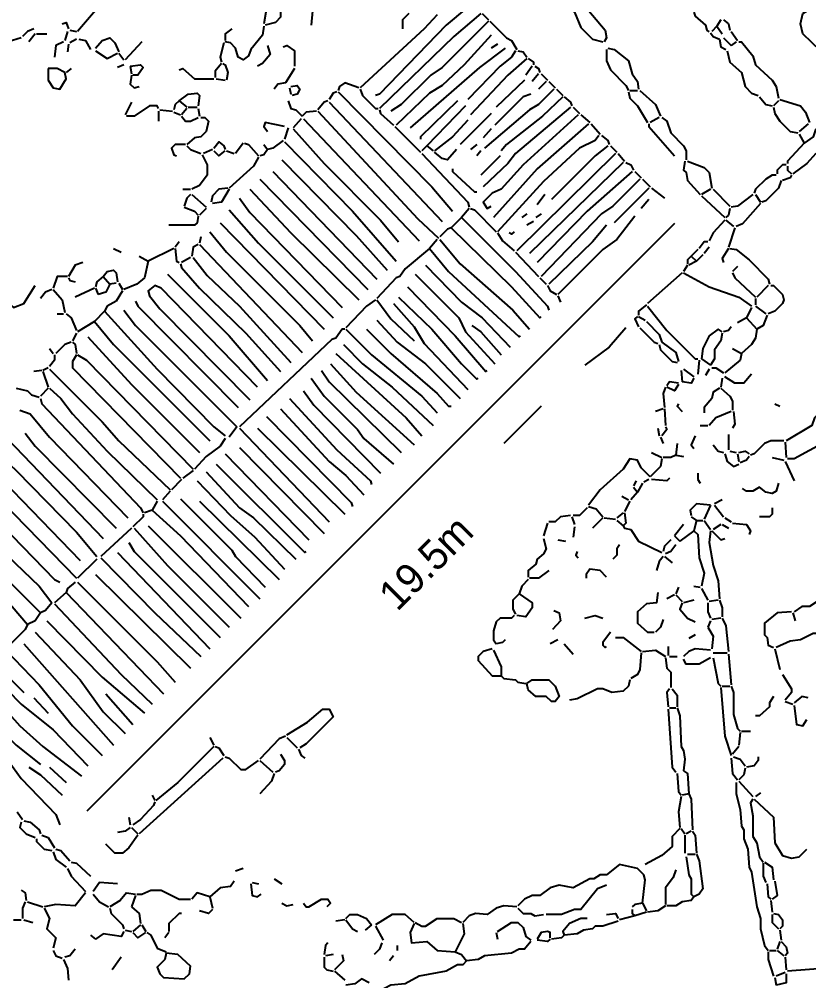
# Model space of a CAD drawing. Header units: millimetres. Extents: x 0 to 150953, y 0 to 85148.
# Drawn here: x 58317 to 76847, y 28669 to 51237 of the extents above; entities that cross this region are included whole.
import ezdxf
from ezdxf.enums import TextEntityAlignment as Align

# ---------------------------------------------------------------- set-up
doc = ezdxf.new("R2010")
doc.units = ezdxf.units.MM
for name, color, linetype in [('ANNOTATION', 3, 'Continuous'), ('LINEWORK', 7, 'Continuous'), ('RED_LINE', 1, 'Continuous')]:
    doc.layers.add(name, color=color, linetype=linetype)

msp = doc.modelspace()

# ---------------------------------------------------------------- linework, layer by layer
at = {"layer": 'LINEWORK'}
for points in [[(70866.401, 52366.417), (70896.529, 52095.245), (71348.483, 51402.241), (71499.137, 51040.678), (71770.309, 50769.505), (72011.353, 50709.249)], [(71077.311, 52456.808), (71258.093, 52185.636), (71469.008, 52004.854), (71559.399, 51583.023), (72071.61, 50980.421), (72101.744, 50799.639), (72041.481, 50709.249)], [(60200.284, 51552.9), (59688.068, 50950.287)], [(64207.609, 51583.023), (64117.218, 51492.632), (64056.961, 51131.069)], [(64207.609, 51583.023), (64448.653, 51432.375), (64448.653, 51281.727), (64328.134, 51161.203), (64087.09, 51100.946)], [(65322.433, 51522.766), (65201.908, 51432.375), (65171.779, 51100.946)], [(68817.54, 51492.632), (68335.458, 51100.946), (66768.686, 49473.911), (66678.295, 49443.777)], [(68124.548, 51341.984), (67823.241, 51010.555), (66316.732, 49624.559)], [(69148.975, 51372.118), (68516.24, 50829.773), (66768.686, 49142.471)], [(67461.678, 51372.118), (67311.031, 51221.46), (67311.031, 51010.555)], [(69179.104, 51372.118), (69329.757, 51221.46)], [(74150.599, 51402.241), (74180.733, 51311.85), (74421.771, 51100.946), (74451.905, 50980.421), (74512.162, 50950.287)], [(58663.64, 51010.555), (58512.987, 50950.287), (58392.468, 50829.773)], [(59326.505, 51131.069), (59416.895, 51161.203), (59477.158, 51010.555)], [(64056.961, 51070.812), (64026.827, 50859.896), (63755.655, 50528.467), (63695.398, 50377.819), (63574.873, 50287.428), (63454.354, 50347.685), (63394.091, 50558.601), (63273.572, 50679.115), (63153.053, 50709.249)], [(63303.701, 51010.555), (63153.053, 50890.03), (63153.053, 50739.383)], [(69329.757, 51191.337), (68245.067, 50106.647), (67973.895, 49925.865), (67280.897, 49232.862), (67039.858, 49082.214)], [(69359.885, 51191.337), (69751.583, 50799.639), (69872.102, 50739.383), (69992.621, 50528.467)], [(74692.944, 51070.812), (74572.424, 50950.287)], [(74783.334, 51221.46), (74692.944, 51070.812)], [(74692.944, 51070.812), (74813.468, 50890.03)], [(74843.597, 51221.46), (74964.116, 51131.069), (74994.25, 50980.421)], [(58362.34, 50799.639), (58061.033, 50709.249)], [(58693.769, 50890.03), (58543.121, 50709.249)], [(58723.903, 50890.03), (58964.941, 50890.03)], [(59447.029, 50950.287), (59386.767, 50739.383)], [(59507.286, 50980.421), (59657.939, 50950.287)], [(60109.894, 50558.601), (60260.547, 50739.383), (60441.328, 50799.639), (60561.848, 50679.115), (60652.238, 50468.21)], [(69390.019, 50859.896), (68757.284, 50166.904), (68245.067, 49684.816), (67943.766, 49504.034), (67160.377, 48750.785)], [(74542.296, 50920.164), (74602.553, 50829.773), (74753.206, 50769.505)], [(74843.597, 50799.639), (75024.378, 50618.858)], [(75024.378, 50950.287), (75175.032, 50739.383)], [(59356.639, 50709.249), (59175.857, 50618.858), (59145.723, 50347.685)], [(59477.158, 50648.992), (59447.029, 50468.21)], [(59657.939, 50769.505), (59507.286, 50679.115)], [(59718.202, 50769.505), (59868.85, 50739.383), (59989.374, 50528.467)], [(61194.583, 50709.249), (60802.892, 50287.428)], [(63122.919, 50679.115), (63032.528, 50347.685), (63062.662, 50227.161)], [(64147.352, 50618.858), (64207.609, 50407.942), (64026.827, 50197.038), (63906.308, 50136.77)], [(64508.915, 50588.724), (64599.306, 50618.858), (64780.088, 50498.333), (64780.088, 50136.77)], [(69721.449, 50558.601), (69118.847, 50106.647), (67491.812, 48690.517)], [(69540.667, 50648.992), (69390.019, 50558.601)], [(72131.872, 50558.601), (72282.525, 50528.467), (72613.955, 50257.294), (72704.346, 49955.988), (72824.87, 49775.206), (72854.999, 49594.425)], [(74753.206, 50769.505), (74783.334, 50588.724), (74903.859, 50528.467)], [(75144.898, 50709.249), (75024.378, 50618.858)], [(75205.16, 50709.249), (75265.422, 50709.249), (75536.595, 50377.819), (75596.852, 50166.904), (75988.549, 49805.34), (76078.94, 49654.693), (76139.197, 49383.52)], [(60109.894, 50498.333), (60381.066, 50317.551), (60622.11, 50438.076)], [(60652.238, 50438.076), (60772.758, 50287.428)], [(69962.493, 50498.333), (69872.102, 50347.685), (69600.929, 50136.77), (68847.674, 49353.386)], [(70022.755, 50498.333), (70143.274, 50468.21), (70233.665, 50347.685)], [(72101.744, 50528.467), (72101.744, 50257.294), (72192.135, 50046.379), (72553.698, 49684.816), (72613.955, 49564.302)], [(74933.988, 50498.333), (74994.25, 50227.161), (75265.422, 49986.122), (75355.813, 49654.693), (75506.461, 49504.034), (75657.114, 49443.777)], [(60772.758, 50166.904), (60622.11, 50106.647)], [(60923.411, 50136.77), (61164.455, 50166.904), (61224.712, 50106.647), (61104.193, 49925.865), (60983.673, 49925.865)], [(60923.411, 50136.77), (60953.539, 49955.988)], [(63062.662, 50197.038), (62912.009, 50016.256), (62912.009, 49865.597)], [(63092.791, 50197.038), (63153.053, 50166.904), (63213.31, 49986.122), (63183.181, 49805.34)], [(70233.665, 50317.551), (69781.711, 49925.865), (68907.931, 48991.823)], [(70354.184, 50136.77), (70203.537, 49925.865)], [(70263.794, 50317.551), (70384.318, 50227.161), (70384.318, 50166.904)], [(70414.447, 50136.77), (70504.838, 50076.513), (70534.966, 49986.122)], [(59537.42, 50076.513), (59416.895, 49986.122)], [(60953.539, 49925.865), (60923.411, 49714.95), (61013.802, 49624.559), (61134.321, 49654.693)], [(62068.363, 50046.379), (62158.754, 50076.513), (62429.926, 49835.474), (62881.88, 49835.474)], [(64780.088, 50076.513), (64569.172, 49745.084)], [(70504.838, 49955.988), (70354.184, 49775.206)], [(70565.1, 49955.988), (70715.748, 49805.34)], [(62942.137, 49835.474), (63153.053, 49805.34)], [(64569.172, 49745.084), (64388.39, 49714.95), (64298, 49594.425)], [(64689.697, 49654.693), (64840.345, 49684.816), (64900.607, 49594.425), (64840.345, 49473.911), (64719.825, 49443.777)], [(66286.598, 49624.559), (65955.168, 49745.084), (65834.643, 49654.693), (65804.515, 49564.302)], [(70173.403, 49805.34), (69510.539, 49172.605)], [(70685.619, 49775.206), (70504.838, 49594.425)], [(70745.882, 49775.206), (70896.529, 49624.559)], [(62068.363, 49323.252), (62279.273, 49473.911), (62490.183, 49504.034), (62550.446, 49443.777), (62520.317, 49202.739)], [(64659.563, 49624.559), (64689.697, 49473.911)], [(65774.387, 49534.168), (65683.996, 49504.034), (65593.605, 49353.386)], [(65804.515, 49534.168), (68004.023, 47304.531), (68486.111, 46732.053)], [(66316.732, 49594.425), (66376.988, 49443.777), (66678.295, 49142.471), (66738.552, 49142.471)], [(70866.401, 49594.425), (70504.838, 49232.862), (70293.927, 49112.348), (69239.366, 48208.44)], [(70324.056, 49473.911), (70143.274, 49413.643), (69480.41, 48750.785)], [(70926.663, 49594.425), (71077.311, 49443.777)], [(72613.955, 49534.168), (72644.089, 49383.52), (72824.87, 49202.739), (73065.909, 48811.041)], [(72644.089, 49564.302), (72824.87, 49564.302)], [(72885.127, 49564.302), (73246.691, 49232.862), (73367.215, 48961.689)], [(60953.539, 49293.129), (60802.892, 48991.823)], [(61586.275, 49142.471), (61556.147, 49202.739), (61375.365, 49202.739), (61013.802, 48961.689), (60833.02, 48961.689)], [(62068.363, 49323.252), (61977.972, 49232.862), (61947.838, 49112.348)], [(62068.363, 49323.252), (62249.145, 49172.605)], [(64629.434, 49323.252), (64689.697, 49142.471), (64810.216, 49112.348), (64960.869, 48961.689)], [(65563.471, 49323.252), (65473.08, 49293.129), (65322.433, 49112.348)], [(65593.605, 49293.129), (68245.067, 46491.014)], [(68606.63, 49323.252), (67732.851, 48479.612), (67732.851, 48419.344)], [(68787.412, 49202.739), (67883.504, 48268.696)], [(71077.311, 49413.643), (70595.228, 48961.689), (69751.583, 48298.83), (69631.058, 48148.172)], [(71107.445, 49413.643), (71258.093, 49293.129), (71288.226, 49202.739)], [(75687.243, 49413.643), (75837.896, 49232.862), (75988.549, 49202.739)], [(76139.197, 49323.252), (76018.677, 49202.739)], [(76169.331, 49353.386), (76651.413, 49202.739), (76771.932, 49052.08), (76862.323, 48811.041)], [(61586.275, 49082.214), (61586.275, 48841.175)], [(61616.409, 49112.348), (61917.71, 49082.214)], [(61947.838, 49052.08), (62098.492, 48991.823)], [(62249.145, 49142.471), (62128.62, 48991.823)], [(62279.273, 49172.605), (62490.183, 49172.605)], [(62520.317, 49142.471), (62550.446, 48961.689)], [(65292.299, 49082.214), (65051.26, 49052.08), (64960.869, 48961.689)], [(65322.433, 49082.214), (67672.594, 46551.271), (68154.676, 46099.317)], [(66768.686, 49112.348), (66798.814, 49021.957), (67100.115, 48750.785)], [(69390.019, 49021.957), (68666.893, 48298.83)], [(71258.093, 49172.605), (69962.493, 48087.915), (69781.711, 47846.876), (69209.238, 47304.531)], [(71438.874, 48991.823), (70143.274, 47816.742), (69631.058, 47244.264), (69420.148, 47153.873), (69209.238, 46942.968), (69299.629, 46792.309), (69390.019, 46852.577)], [(71318.355, 49172.605), (71469.008, 49021.957)], [(71499.137, 48991.823), (71710.047, 48811.041)], [(76018.677, 49172.605), (76048.806, 49021.957), (76169.331, 48841.175), (76410.369, 48600.126), (76591.151, 48570.003)], [(62128.62, 48961.689), (62219.011, 48841.175), (62339.536, 48841.175), (62520.317, 48931.566)], [(62580.574, 48931.566), (62670.965, 48931.566), (62761.356, 48841.175), (62701.099, 48600.126), (62580.574, 48479.612), (62429.926, 48449.478), (62249.145, 48298.83)], [(64539.044, 48720.651), (64087.09, 48811.041), (64056.961, 48720.651), (64147.352, 48600.126)], [(64930.735, 48901.432), (64749.954, 48690.517)], [(64990.998, 48901.432), (67702.722, 46039.057)], [(68847.674, 48871.298), (68486.111, 48479.612), (68064.285, 48148.172)], [(71679.918, 48780.907), (70474.709, 47726.352), (69450.276, 46581.405)], [(71740.181, 48780.907), (71951.091, 48539.869)], [(73096.043, 48780.907), (73096.043, 48720.651), (73698.645, 48027.658)], [(73337.081, 48931.566), (73126.171, 48811.041)], [(73397.344, 48931.566), (73517.863, 48841.175), (73608.254, 48570.003), (73909.56, 48268.696), (73969.817, 48148.172), (73969.817, 47937.267)], [(76832.195, 48780.907), (76621.285, 48600.126)], [(64629.434, 48690.517), (64539.044, 48419.344)], [(64749.954, 48660.394), (65473.08, 47846.876), (66798.814, 46521.137), (67220.64, 46008.926)], [(67130.249, 48720.651), (67732.851, 48118.049)], [(69390.019, 48660.394), (69209.238, 48449.478)], [(76621.285, 48539.869), (76741.804, 48328.953)], [(77012.976, 48660.394), (76952.714, 48479.612), (76741.804, 48328.953)], [(62219.011, 48298.83), (61977.972, 48298.83), (61887.581, 48208.44), (61947.838, 48057.781), (62008.101, 48027.658)], [(62881.88, 48208.44), (63002.4, 48359.087), (63122.919, 48268.696), (63153.053, 48178.306)], [(63574.873, 48328.953), (63394.091, 48087.915)], [(63605.007, 48328.953), (63695.398, 48298.83), (63936.436, 48027.658)], [(64056.961, 48298.83), (64147.352, 48178.306)], [(64508.915, 48389.221), (64267.871, 48208.44), (64147.352, 48178.306)], [(64539.044, 48359.087), (66135.95, 46732.053), (67160.377, 45556.972)], [(69058.584, 48298.83), (68907.931, 48178.306)], [(71920.962, 48509.735), (71830.571, 48389.221), (71469.008, 48208.44), (70625.357, 47425.045), (69540.667, 46249.967)], [(71981.219, 48509.735), (72131.872, 48389.221), (72162.001, 48298.83)], [(76741.804, 48328.953), (76350.112, 47907.133), (76350.112, 47846.876)], [(62249.145, 48268.696), (62339.536, 48178.306), (62580.574, 48087.915)], [(62851.747, 48178.306), (62640.836, 48087.915)], [(62881.88, 48148.172), (63002.4, 48027.658), (63153.053, 48148.172)], [(63183.181, 48148.172), (63363.963, 48087.915)], [(64147.352, 48178.306), (64056.961, 48057.781), (63966.57, 48027.658)], [(67883.504, 48268.696), (67762.985, 48148.172)], [(67762.985, 48087.915), (68847.674, 46942.968), (68877.803, 46822.443)], [(67883.504, 48268.696), (68034.157, 48148.172)], [(68576.502, 48178.306), (68365.586, 47937.267), (68245.067, 47967.39), (68064.285, 48118.049)], [(69148.975, 48148.172), (69058.584, 48027.658)], [(72312.654, 48087.915), (69992.621, 45798.013)], [(72131.872, 48268.696), (71830.571, 48027.658), (70806.138, 47003.225)], [(72192.135, 48268.696), (72342.782, 48118.049)], [(72372.916, 48087.915), (72523.564, 47907.133)], [(77012.976, 48087.915), (76802.066, 47846.876), (76470.632, 47605.827)], [(62610.708, 48057.781), (62731.227, 47816.742), (62731.227, 47575.704), (62550.446, 47334.654), (62369.664, 47244.264)], [(63936.436, 47997.524), (63815.917, 47786.608), (63243.444, 47274.397)], [(64478.781, 47937.267), (66226.341, 46159.576), (66949.467, 45346.059)], [(69600.929, 48027.658), (69148.975, 47575.704)], [(72493.436, 47876.999), (70293.927, 45737.754)], [(72553.698, 47876.999), (72674.217, 47816.742), (72734.48, 47696.218)], [(73939.689, 47907.133), (73909.56, 47696.218), (73969.817, 47635.961), (73999.951, 47455.179), (74301.252, 47123.75)], [(73999.951, 47907.133), (74391.643, 47756.486), (74512.162, 47635.961), (74572.424, 47274.397)], [(64267.871, 47666.095), (66708.423, 45135.149)], [(68486.111, 47726.352), (68486.111, 47666.095), (68998.322, 47184.007), (69058.584, 47184.007)], [(72704.346, 47666.095), (71649.79, 46732.053), (70474.709, 45526.841)], [(72764.608, 47666.095), (72915.261, 47515.436)], [(76319.978, 47816.742), (76229.587, 47816.742), (76109.068, 47696.218), (76109.068, 47605.827)], [(76350.112, 47786.608), (76350.112, 47696.218), (76440.503, 47605.827)], [(63966.57, 47485.313), (66497.513, 44894.105)], [(72885.127, 47485.313), (72252.392, 46852.577), (71981.219, 46671.796), (70565.1, 45195.409)], [(72945.39, 47485.313), (73126.171, 47304.531)], [(76078.94, 47575.704), (75988.549, 47575.704), (75837.896, 47485.313), (75596.852, 47244.264), (75566.723, 47153.873)], [(76199.459, 47455.179), (76139.197, 47274.397), (75837.896, 46973.091), (75747.505, 46942.968)], [(76440.503, 47575.704), (76410.369, 47515.436), (76229.587, 47455.179)], [(62158.754, 47244.264), (62339.536, 47244.264)], [(63213.31, 47274.397), (63002.4, 47244.264), (62851.747, 47093.616), (62821.618, 46942.968)], [(63243.444, 47244.264), (63062.662, 46942.968), (62851.747, 46912.834)], [(63725.526, 47244.264), (64689.697, 46219.839), (66286.598, 44653.064)], [(73096.043, 47274.397), (72282.525, 46460.88)], [(73156.3, 47274.397), (73457.606, 47033.359)], [(74542.296, 47244.264), (74331.38, 47123.75)], [(74602.553, 47244.264), (74994.25, 46852.577)], [(62339.536, 47123.75), (62249.145, 47033.359), (62188.882, 46852.577)], [(62369.664, 47123.75), (62701.099, 46822.443)], [(63484.482, 47033.359), (63725.526, 46701.919), (65894.906, 44472.282)], [(70655.491, 47123.75), (70474.709, 46882.7)], [(73096.043, 47003.225), (72915.261, 46792.309)], [(74331.38, 47093.616), (74873.725, 46581.405)], [(75536.595, 47123.75), (75175.032, 46852.577), (75024.378, 46822.443)], [(75596.852, 47123.75), (75717.377, 46942.968)], [(62188.882, 46822.443), (62429.926, 46732.053), (62520.317, 46641.662)], [(62701.099, 46792.309), (62550.446, 46641.662)], [(63243.444, 46762.187), (63936.436, 45978.795), (65683.996, 44231.241)], [(68877.803, 46792.309), (68697.021, 46581.405)], [(68907.931, 46792.309), (68998.322, 46762.187), (69510.539, 46249.967)], [(74994.25, 46792.309), (74964.116, 46641.662), (74903.859, 46581.405)], [(75717.377, 46912.834), (75295.551, 46430.746), (75144.898, 46370.489)], [(62520.317, 46611.528), (62490.183, 46460.88), (62429.926, 46400.623), (61827.319, 46400.623)], [(68697.021, 46581.405), (68455.977, 46340.355)], [(68697.021, 46581.405), (69962.493, 45315.931), (70715.748, 44502.413), (70745.882, 44412.023)], [(70233.665, 46671.796), (70113.146, 46581.405)], [(70384.318, 46491.014), (70233.665, 46400.623)], [(70565.1, 46671.796), (70444.575, 46581.405)], [(72764.608, 46611.528), (72342.782, 46069.186), (72011.353, 45828.144), (70956.792, 44773.586)], [(74873.725, 46521.137), (74602.553, 46219.839), (74512.162, 46039.057)], [(74903.859, 46521.137), (75084.641, 46370.489)], [(63032.528, 46460.88), (65473.08, 43960.068)], [(68455.977, 46340.355), (68365.586, 46310.232), (68184.805, 46129.448)], [(68455.977, 46340.355), (69872.102, 44954.367), (70534.966, 44231.241), (70565.1, 44261.369)], [(72101.744, 46400.623), (71770.309, 46008.926), (70745.882, 45014.627)], [(75114.769, 46340.355), (74964.116, 45888.404)], [(62580.574, 46129.448), (62550.446, 45978.795)], [(62791.49, 46249.967), (63183.181, 45767.885), (64900.607, 44050.459), (65201.908, 43688.896)], [(68124.548, 46069.186), (67943.766, 45858.276)], [(68184.805, 46069.186), (68666.893, 45496.712), (69902.23, 44412.023), (70293.927, 43960.068)], [(69540.667, 46219.839), (69661.192, 46039.057), (69932.364, 45798.013)], [(69932.364, 46249.967), (69872.102, 46189.708), (69811.839, 46219.839)], [(60531.719, 45858.276), (60712.501, 45767.885)], [(61947.838, 45858.276), (61345.237, 45556.972)], [(62068.363, 46008.926), (61977.972, 45888.404)], [(61977.972, 45858.276), (62008.101, 45556.972), (62068.363, 45526.841)], [(62520.317, 45948.666), (62399.792, 45888.404), (62369.664, 45677.494)], [(62550.446, 45948.666), (64960.869, 43417.724)], [(67943.766, 45858.276), (67371.287, 45376.19), (67250.768, 45195.409), (67160.377, 45165.278), (66708.423, 44683.195)], [(67943.766, 45858.276), (68395.72, 45315.931), (70052.883, 43779.287), (70083.012, 43809.415)], [(74240.99, 45828.144), (74090.342, 45677.494)], [(74482.034, 46008.926), (74391.643, 46008.926), (74271.123, 45858.276)], [(74512.162, 45888.404), (74391.643, 45737.754)], [(74964.116, 45858.276), (74813.468, 45617.232), (74843.597, 45526.841)], [(74994.25, 45858.276), (75144.898, 45828.144), (75446.204, 45587.103), (75898.158, 45135.149), (75928.287, 45014.627)], [(61134.321, 45677.494), (61345.237, 45556.972)], [(62339.536, 45647.363), (62128.62, 45526.841)], [(62399.792, 45647.363), (62731.227, 45225.54), (63484.482, 44502.413), (64689.697, 43176.68)], [(69962.493, 45767.885), (70504.838, 45195.409)], [(74090.342, 45677.494), (73999.951, 45587.103), (73999.951, 45496.712)], [(74090.342, 45677.494), (74210.861, 45556.972)], [(74361.514, 45707.622), (74210.861, 45556.972)], [(59808.593, 45526.841), (59627.811, 45466.581), (59477.158, 45195.409)], [(61345.237, 45556.972), (61254.846, 45165.278), (61074.064, 45014.627), (60772.758, 44894.105)], [(62098.492, 45496.712), (62128.62, 45406.322), (62550.446, 44924.236), (63635.135, 43869.678), (64448.653, 42965.769)], [(67853.375, 45466.581), (68697.021, 44592.804), (69179.104, 44231.241), (69841.973, 43538.243)], [(73999.951, 45466.581), (73909.56, 45315.931)], [(74210.861, 45556.972), (74030.079, 45466.581)], [(75175.032, 45436.45), (75054.507, 45315.931)], [(59447.029, 45195.409), (59205.985, 45195.409), (59115.595, 44924.236)], [(59477.158, 45165.278), (59507.286, 45105.018), (59627.811, 45074.887)], [(60290.675, 45195.409), (60140.022, 45074.887), (60109.894, 44954.367)], [(60290.675, 45195.409), (60381.066, 45315.931), (60531.719, 45346.059), (60591.976, 45285.8), (60622.11, 45074.887)], [(60290.675, 45195.409), (60441.328, 45014.627)], [(61797.191, 45255.668), (63243.444, 43809.415), (64147.352, 42754.857)], [(67612.331, 45255.668), (68636.759, 44231.241), (68787.412, 43899.806), (69480.41, 43146.551)], [(70534.966, 45165.278), (70685.619, 45014.627)], [(73879.426, 45285.8), (73065.909, 44562.673)], [(73909.56, 45285.8), (74512.162, 44954.367), (75205.16, 44713.323), (75506.461, 44502.413)], [(75054.507, 45285.8), (75114.769, 45165.278), (75596.852, 44713.323)], [(58091.167, 44984.496), (57940.514, 44773.586), (58030.905, 44592.804), (58181.558, 44472.282), (58422.596, 44562.673), (58693.769, 44984.496)], [(60079.765, 44924.236), (59627.811, 44713.323)], [(60109.894, 44924.236), (60170.156, 44773.586)], [(60441.328, 45014.627), (60350.938, 44833.845), (60170.156, 44773.586)], [(60591.976, 45044.758), (60441.328, 45014.627)], [(60652.238, 45044.758), (60742.629, 44894.105)], [(63906.308, 42604.206), (61646.537, 44924.236), (61495.884, 44984.496), (61345.237, 44863.977), (61375.365, 44743.455), (61616.409, 44442.151), (63725.526, 42302.903)], [(67431.55, 44954.367), (68546.368, 43809.415), (69269.495, 42965.769), (69299.629, 42995.898)], [(70715.748, 44984.496), (70776.01, 44863.977), (70926.663, 44773.586)], [(75898.158, 44984.496), (75626.986, 44713.323)], [(75958.415, 44984.496), (76018.677, 44984.496), (76229.587, 44773.586), (76259.721, 44653.064), (76229.587, 44562.673), (76048.806, 44381.891), (75898.158, 44321.632)], [(59085.466, 44894.105), (58934.813, 44833.845), (58814.294, 44683.195)], [(59115.595, 44894.105), (59326.505, 44653.064), (59386.767, 44351.76)], [(60742.629, 44863.977), (60591.976, 44622.933), (60381.066, 44502.413), (60320.804, 44381.891)], [(67220.64, 44713.323), (68004.023, 43960.068), (68697.021, 43146.551), (69058.584, 42784.988), (69088.713, 42815.116)], [(70956.792, 44743.455), (71017.054, 44592.804)], [(61043.93, 44622.933), (61104.193, 44502.413), (63454.354, 42122.121)], [(66678.295, 44653.064), (66467.379, 44502.413), (65985.297, 43990.197)], [(66708.423, 44653.064), (67039.858, 44201.11), (67582.203, 43688.896)], [(67100.115, 44562.673), (67582.203, 44020.328), (67823.241, 43628.634), (68847.674, 42543.944)], [(73035.78, 44532.542), (72854.999, 44381.891), (72854.999, 44291.501)], [(73065.909, 44502.413), (73517.863, 43929.937), (74180.733, 43267.07), (74240.99, 43267.07)], [(75506.461, 44472.282), (75385.942, 44231.241)], [(75596.852, 44683.195), (75596.852, 44532.542)], [(75596.852, 44502.413), (75837.896, 44321.632)], [(59205.985, 44321.632), (59356.639, 44321.632)], [(59416.895, 44321.632), (59537.42, 44231.241), (59657.939, 43929.937)], [(60320.804, 44381.891), (60079.765, 44140.85)], [(60320.804, 44381.891), (61556.147, 43026.029), (62881.88, 41670.167), (63153.053, 41459.254)], [(60772.758, 44412.023), (61043.93, 44050.459), (63424.225, 41670.167)], [(72824.87, 44261.369), (72764.608, 44201.11), (72854.999, 44020.328)], [(72854.999, 44261.369), (73005.652, 44170.979)], [(75868.024, 44291.501), (75777.633, 44050.459), (75626.986, 43960.068)], [(60079.765, 44140.85), (59688.068, 43899.806)], [(60079.765, 44140.85), (60531.719, 43598.505), (62791.49, 41338.735)], [(66708.423, 44170.979), (67190.506, 43658.765), (67853.375, 43146.551), (68666.893, 42333.034)], [(68938.065, 44050.459), (69148.975, 43899.806), (69631.058, 43357.461)], [(73035.78, 44140.85), (73337.081, 43839.546), (73397.344, 43658.765)], [(75024.378, 44020.328), (74964.116, 43929.937), (74843.597, 43899.806)], [(75385.942, 44231.241), (75175.032, 44110.719)], [(75385.942, 44231.241), (75626.986, 43960.068)], [(59657.939, 43869.678), (59567.549, 43688.896)], [(65955.168, 43960.068), (65894.906, 43960.068), (65744.253, 43749.156)], [(65985.297, 43960.068), (66587.904, 43357.461), (67762.985, 42393.293), (68124.548, 42001.599)], [(66467.379, 43960.068), (67039.858, 43387.592), (68124.548, 42453.553), (68395.72, 42152.252), (68455.977, 42152.252)], [(72553.698, 43990.197), (72162.001, 43538.243), (71589.527, 43116.42)], [(72885.127, 43990.197), (73216.562, 43658.765), (73306.953, 43628.634)], [(74813.468, 43899.806), (74723.078, 43960.068), (74512.162, 43809.415), (74361.514, 43508.114), (74331.38, 43267.07)], [(74813.468, 43869.678), (74783.334, 43688.896), (74632.687, 43477.983), (74632.687, 43267.07), (74542.296, 43116.42)], [(75626.986, 43960.068), (75596.852, 43749.156), (75506.461, 43598.505), (75265.422, 43387.592)], [(59537.42, 43658.765), (59386.767, 43598.505), (59175.857, 43387.592)], [(59567.549, 43658.765), (59627.811, 43598.505), (59657.939, 43387.592)], [(59929.112, 43779.287), (60953.539, 42664.466), (62550.446, 41067.562)], [(65744.253, 43749.156), (65653.862, 43719.024), (63484.482, 41670.167)], [(65925.034, 43598.505), (66376.988, 43146.551), (67069.987, 42604.206), (68034.157, 41700.298)], [(73337.081, 43598.505), (73367.215, 43477.983), (73638.388, 43206.811), (73758.907, 43176.68)], [(73397.344, 43658.765), (73728.779, 43417.724), (73789.035, 43206.811)], [(59025.204, 43508.114), (59115.595, 43387.592)], [(59145.723, 43357.461), (59145.723, 43236.942), (59025.204, 43086.289)], [(59657.939, 43357.461), (59567.549, 43206.811), (59567.549, 43056.16), (62098.492, 40464.955)], [(59688.068, 43357.461), (59898.983, 43236.942), (62399.792, 40675.868)], [(65744.253, 43387.592), (67401.421, 41881.08), (67762.985, 41459.254)], [(75265.422, 43387.592), (75235.289, 43236.942), (74873.725, 42935.638)], [(75054.507, 43508.114), (75265.422, 43387.592)], [(65623.733, 43146.551), (66226.341, 42483.684), (67582.203, 41248.344)], [(74271.123, 43236.942), (74240.99, 42905.507)], [(74331.38, 43267.07), (74542.296, 43116.42)], [(58844.422, 42995.898), (58663.64, 42965.769)], [(58995.075, 43056.16), (58874.551, 42995.898)], [(58874.551, 42965.769), (58995.075, 42604.206)], [(59025.204, 43026.029), (60260.547, 41790.689), (60652.238, 41338.735), (61857.448, 40193.783)], [(65412.823, 42995.898), (65593.605, 42724.725), (67280.897, 41067.562)], [(73849.298, 42995.898), (73879.426, 42724.725)], [(73909.56, 43026.029), (74150.599, 42845.247)], [(74512.162, 43026.029), (74421.771, 42875.379)], [(74572.424, 43056.16), (74662.815, 43056.16), (74843.597, 42935.638)], [(75506.461, 42905.507), (75325.679, 42694.597), (75114.769, 42694.597), (74873.725, 42845.247)], [(65171.779, 42815.116), (65473.08, 42393.293), (66256.469, 41609.907), (66407.122, 41398.994), (67100.115, 40796.39)], [(73789.035, 42694.597), (73578.125, 42724.725), (73517.863, 42634.335)], [(73789.035, 42664.466), (73698.645, 42513.815), (73517.863, 42604.206)], [(74150.599, 42815.116), (74090.342, 42694.597), (73879.426, 42724.725)], [(74813.468, 42815.116), (74783.334, 42604.206)], [(58241.815, 42574.075), (58512.987, 42513.815), (58603.378, 42423.425), (58784.16, 42363.162)], [(58995.075, 42574.075), (58814.294, 42393.293)], [(59025.204, 42574.075), (59296.376, 42333.034), (59567.549, 41971.47), (60381.066, 41097.691), (61556.147, 39952.741)], [(64990.998, 42513.815), (65232.042, 42182.381), (66798.814, 40585.477)], [(73487.735, 42604.206), (73427.472, 42453.553)], [(73427.472, 42453.553), (73457.606, 42122.121)], [(74753.206, 42574.075), (74602.553, 42483.684), (74572.424, 42333.034), (74391.643, 42122.121), (74391.643, 42001.599)], [(74783.334, 42574.075), (74994.25, 42393.293), (75054.507, 42272.771), (75054.507, 42061.861)], [(58814.294, 42333.034), (58844.422, 42212.512), (61164.455, 39771.96), (61224.712, 39651.438)], [(64659.563, 42333.034), (65774.387, 41127.822), (66557.77, 40404.695), (66587.904, 40314.305)], [(73789.035, 42212.512), (73758.907, 42152.252), (73879.426, 42031.73)], [(76048.806, 42212.512), (76169.331, 42152.252)], [(77495.059, 42242.643), (77374.54, 42242.643), (77223.886, 42061.861), (77163.63, 42061.861), (76982.848, 41881.08), (76922.586, 41700.298), (76319.978, 41338.735)], [(58332.206, 42061.861), (58573.25, 41971.47), (59025.204, 41429.126), (60863.149, 39530.918)], [(64448.653, 42091.99), (65593.605, 40856.649), (65985.297, 40525.217), (66407.122, 40073.263)], [(70565.1, 42152.252), (69691.32, 41278.472)], [(73427.472, 42091.99), (73246.691, 42031.73)], [(73457.606, 42091.99), (73487.735, 41700.298)], [(75024.378, 42031.73), (74662.815, 41881.08), (74512.162, 41700.298)], [(75084.641, 42031.73), (75114.769, 41730.426), (75054.507, 41640.036)], [(77705.975, 42001.599), (77675.841, 41730.426), (77495.059, 41459.254), (76500.76, 40916.909), (76350.112, 40916.909)], [(64117.218, 41911.208), (66105.816, 39892.482), (66135.95, 39802.091)], [(57277.65, 41549.645), (58241.815, 40645.737), (59657.939, 39199.484), (60140.022, 38627.007)], [(57970.642, 41579.776), (58030.905, 41398.994), (60290.675, 39048.833)], [(63424.225, 41670.167), (63243.444, 41429.126)], [(63484.482, 41640.036), (65593.605, 39440.528)], [(63906.308, 41640.036), (65955.168, 39621.309)], [(73306.953, 41640.036), (73337.081, 41459.254)], [(73487.735, 41670.167), (73517.863, 41609.907), (73397.344, 41459.254)], [(74301.252, 41700.298), (74482.034, 41700.298)], [(58452.73, 41519.516), (58693.769, 41218.213), (60591.976, 39289.874)], [(63153.053, 41398.994), (63032.528, 41218.213), (62701.099, 40977.171), (62429.926, 40675.868)], [(73367.215, 41429.126), (73427.472, 41278.472)], [(74180.733, 41459.254), (74090.342, 41248.344), (74150.599, 41157.953)], [(74964.116, 41489.385), (74964.116, 41127.822)], [(76259.721, 41338.735), (75958.415, 41338.735), (75807.767, 41278.472), (75566.723, 41037.431), (75476.333, 41007.3)], [(76289.85, 41308.604), (76319.978, 40947.04)], [(57126.997, 41127.822), (57699.47, 40645.737), (59748.33, 38536.617)], [(63484.482, 41188.082), (65473.08, 39169.355)], [(73758.907, 41278.472), (73728.779, 41007.3)], [(74602.553, 41248.344), (74723.078, 41097.691), (74843.597, 41067.562)], [(74994.25, 41097.691), (75144.898, 41067.562)], [(75205.16, 41067.562), (75355.813, 41097.691), (75446.204, 41037.431)], [(63153.053, 41037.431), (65111.517, 39018.702)], [(73126.171, 40495.086), (72915.261, 40705.999), (72824.87, 40886.781), (72644.089, 40916.909), (72493.436, 40675.868), (71951.091, 40193.783), (71679.918, 39832.219)], [(73397.344, 40916.909), (73367.215, 40736.127), (73126.171, 40495.086)], [(73156.3, 41067.562), (73397.344, 40947.04)], [(73728.779, 41007.3), (73608.254, 40947.04), (73427.472, 40947.04)], [(73728.779, 41007.3), (73909.56, 40977.171)], [(74873.725, 41037.431), (74933.988, 40856.649), (75084.641, 40736.127), (75205.16, 40796.39)], [(75175.032, 41037.431), (75205.16, 40856.649)], [(75446.204, 40977.171), (75385.942, 40886.781), (75235.289, 40826.518)], [(75988.549, 40947.04), (76259.721, 40886.781)], [(76289.85, 40856.649), (76500.76, 40404.695)], [(62399.792, 40645.737), (62158.754, 40464.955)], [(62942.137, 40796.39), (65021.126, 38717.398), (65051.26, 38747.532)], [(56253.217, 40464.955), (57639.213, 39018.702), (58784.16, 37934.015), (59085.466, 37542.318)], [(57247.516, 40525.217), (57307.778, 40525.217), (59657.939, 38114.797)], [(62128.62, 40434.827), (61887.581, 40193.783)], [(62490.183, 40404.695), (63273.572, 39591.178), (63846.046, 39078.964), (64539.044, 38325.707)], [(62701.099, 40615.608), (63484.482, 39771.96), (63815.917, 39530.918), (64810.216, 38566.751)], [(72794.736, 40404.695), (72734.48, 40284.173)], [(73096.043, 40434.827), (72975.518, 40374.564)], [(73578.125, 40464.955), (73517.863, 40404.695), (73156.3, 40434.827)], [(74240.99, 40585.477), (74240.99, 40434.827), (74301.252, 40344.436)], [(57036.606, 40344.436), (57126.997, 40163.654), (59145.723, 38084.663), (59266.248, 38024.406)], [(72734.48, 40254.045), (72824.87, 40133.523)], [(72945.39, 40344.436), (72824.87, 40133.523)], [(76139.197, 40344.436), (76078.94, 40163.654), (75988.549, 40103.392), (75837.896, 40133.523), (75687.243, 40254.045), (75536.595, 40163.654), (75385.942, 40163.654), (75295.551, 40223.914)], [(56102.569, 40013.001), (58814.294, 37301.279)], [(61857.448, 40163.654), (61676.666, 39952.741)], [(62098.492, 39982.872), (63303.701, 38777.661), (63394.091, 38627.007), (64087.09, 37903.881)], [(72463.307, 40043.132), (72613.955, 39952.741)], [(72824.87, 40133.523), (72674.217, 39952.741)], [(74813.468, 39952.741), (74632.687, 39862.35)], [(55801.263, 39741.828), (56614.78, 38898.183), (58151.424, 37451.927), (58512.987, 37030.107)], [(61556.147, 39922.61), (61435.627, 39711.7)], [(61676.666, 39922.61), (63966.57, 37632.708)], [(62550.446, 39922.61), (64418.524, 38084.663)], [(71649.79, 39771.96), (71469.008, 39591.178), (71318.355, 39591.178)], [(71679.918, 39802.091), (71860.7, 39741.828), (72011.353, 39561.047)], [(72644.089, 39922.61), (72523.564, 39681.569)], [(74542.296, 39832.219), (74210.861, 39862.35), (74060.208, 39711.7), (74090.342, 39591.178)], [(74542.296, 39832.219), (74391.643, 39500.787)], [(74632.687, 39832.219), (74843.597, 39561.047)], [(75988.549, 39771.96), (75988.549, 39621.309), (75928.287, 39561.047), (75687.243, 39561.047)], [(61224.712, 39621.309), (61224.712, 39561.047), (60983.673, 39320.006)], [(61435.627, 39711.7), (61254.846, 39651.438)], [(61435.627, 39711.7), (62098.492, 39109.093), (63695.398, 37451.927)], [(71258.093, 39591.178), (71017.054, 39561.047), (70896.529, 39440.528), (70745.882, 39440.528)], [(71288.226, 39561.047), (71348.483, 39380.265)], [(72011.353, 39530.918), (71770.309, 39289.874)], [(72041.481, 39530.918), (72312.654, 39500.787)], [(72493.436, 39651.438), (72342.782, 39530.918)], [(72523.564, 39651.438), (72553.698, 39410.396), (72493.436, 39350.137)], [(74090.342, 39561.047), (74210.861, 39470.656)], [(74873.725, 39530.918), (75024.378, 39440.528)], [(60953.539, 39289.874), (60230.413, 38627.007)], [(61013.802, 39289.874), (61797.191, 38416.097), (63243.444, 36969.844)], [(61345.237, 39350.137), (63514.616, 37180.754)], [(70715.748, 39410.396), (70625.357, 39109.093)], [(71348.483, 39320.006), (71318.355, 39078.964)], [(72342.782, 39470.656), (72493.436, 39350.137)], [(72493.436, 39350.137), (72523.564, 39289.874), (72674.217, 39259.746), (72854.999, 38988.573), (73397.344, 38717.398)], [(73909.56, 39380.265), (73698.645, 39109.093)], [(74210.861, 39470.656), (74150.599, 39229.615)], [(74210.861, 39470.656), (74361.514, 39470.656)], [(74391.643, 39470.656), (74542.296, 39259.746)], [(74783.334, 39380.265), (74602.553, 39259.746)], [(74813.468, 39380.265), (74964.116, 39289.874)], [(75054.507, 39410.396), (75385.942, 39380.265), (75476.333, 39229.615), (75446.204, 39139.224)], [(70625.357, 39048.833), (70685.619, 38807.789), (70625.357, 38687.27), (70474.709, 38566.751), (70444.575, 38446.226), (70263.794, 38295.578), (70263.794, 38144.925)], [(73698.645, 39109.093), (73819.169, 38988.573)], [(74150.599, 39229.615), (73819.169, 38988.573)], [(74150.599, 39229.615), (74240.99, 39139.224), (74271.123, 38596.879), (74391.643, 38235.316), (74331.38, 37934.015)], [(74542.296, 39229.615), (74512.162, 38958.442), (74602.553, 38416.097), (74723.078, 38054.534), (74753.206, 37632.708)], [(74572.424, 39229.615), (74783.334, 39018.702), (74873.725, 39048.833)], [(60893.282, 38958.442), (61013.802, 38747.532), (63032.528, 36728.8)], [(70956.792, 39018.702), (71137.573, 38988.573)], [(72403.045, 38898.183), (72342.782, 38807.789), (72342.782, 38657.141), (72252.392, 38566.751)], [(73608.254, 39018.702), (73457.606, 38868.051), (73427.472, 38747.532)], [(73728.779, 38898.183), (73608.254, 38747.532), (73487.735, 38687.27)], [(60230.413, 38596.879), (61495.884, 37301.279), (62580.574, 36276.846)], [(60622.11, 38717.398), (62791.49, 36457.628)], [(71408.746, 38747.532), (71378.617, 38657.141), (71438.874, 38596.879)], [(73427.472, 38627.007), (73337.081, 38506.488), (73276.824, 38295.578)], [(73457.606, 38627.007), (73638.388, 38476.36)], [(60140.022, 38566.751), (59688.068, 38114.797)], [(60109.894, 38205.187), (62339.536, 36005.674)], [(70745.882, 38295.578), (70504.838, 38114.797), (70293.927, 38114.797)], [(72101.744, 38144.925), (71951.091, 38295.578), (71710.047, 38325.707), (71619.656, 38205.187), (71619.656, 38114.797)], [(59627.811, 38024.406), (59447.029, 37873.752), (59416.895, 37783.362)], [(59688.068, 38024.406), (61556.147, 36156.327), (61977.972, 35674.244)], [(70263.794, 38084.663), (70113.146, 37934.015), (70052.883, 37753.233)], [(74150.599, 37934.015), (74301.252, 37903.881)], [(59416.895, 37783.362), (59145.723, 37542.318)], [(59416.895, 37783.362), (61706.8, 35403.072)], [(70052.883, 37753.233), (69902.23, 37602.58), (69902.23, 37391.67), (69962.493, 37271.145)], [(70052.883, 37753.233), (70354.184, 37542.318), (70354.184, 37421.798), (70203.537, 37210.888), (69992.621, 37241.017)], [(73306.953, 37783.362), (73276.824, 37542.318), (73035.78, 37512.189), (72824.87, 37331.408), (72824.87, 37060.235), (73065.909, 36849.325), (73216.562, 36849.325)], [(73698.645, 37723.099), (73517.863, 37632.708)], [(73789.035, 37903.881), (73728.779, 37753.233)], [(73728.779, 37723.099), (73879.426, 37572.452)], [(74331.38, 37873.752), (74482.034, 37602.58)], [(59085.466, 37542.318), (58934.813, 37361.536), (58814.294, 37301.279)], [(59145.723, 37512.189), (60712.501, 35855.026), (61435.627, 35162.028)], [(73879.426, 37542.318), (73819.169, 37391.67), (73999.951, 37180.754), (74180.733, 37090.364)], [(74150.599, 37602.58), (73909.56, 37542.318)], [(74482.034, 37542.318), (74482.034, 37331.408), (74542.296, 37180.754)], [(74723.078, 37602.58), (74512.162, 37572.452)], [(74753.206, 37602.58), (74813.468, 37421.798), (74813.468, 37210.888)], [(77223.886, 37572.452), (77043.105, 37572.452), (76862.323, 37451.927), (76681.542, 37451.927), (76500.76, 37331.408)], [(58814.294, 37301.279), (58693.769, 37120.498), (58512.987, 37030.107)], [(69932.364, 37241.017), (69872.102, 37180.754), (69600.929, 37180.754), (69510.539, 37090.364), (69450.276, 36879.453), (69450.276, 36668.543), (69510.539, 36578.153)], [(70866.401, 37361.536), (70986.92, 37301.279), (71017.054, 37120.498), (70836.272, 36909.582)], [(71589.527, 37180.754), (71830.571, 37241.017), (72011.353, 37180.754)], [(76440.503, 37331.408), (76109.068, 37301.279), (75807.767, 37060.235), (75807.767, 36789.063), (75868.024, 36728.8), (75898.158, 36548.019), (76018.677, 36487.762)], [(76470.632, 37301.279), (76530.894, 37120.498)], [(58512.987, 37030.107), (58452.73, 36909.582), (58000.776, 36457.628)], [(58964.941, 37120.498), (60260.547, 35794.764), (61254.846, 34951.118)], [(73427.472, 37150.626), (73367.215, 36969.844), (73246.691, 36849.325)], [(74542.296, 37120.498), (74482.034, 36969.844)], [(74783.334, 37180.754), (74572.424, 37150.626)], [(74813.468, 37180.754), (74903.859, 36999.973), (74964.116, 36397.371)], [(58693.769, 36849.325), (59748.33, 35734.501), (60290.675, 34981.246), (60802.892, 34469.03)], [(72192.135, 36849.325), (72011.353, 36608.281), (72011.353, 36548.019), (72071.61, 36487.762), (72101.744, 36517.89)], [(74180.733, 36789.063), (74030.079, 36698.672)], [(74482.034, 36969.844), (74602.553, 36758.934), (74572.424, 36457.628)], [(77284.149, 36969.844), (77043.105, 36819.191), (76952.714, 36819.191), (76651.413, 36668.543), (76410.369, 36638.409), (76078.94, 36487.762)], [(58422.596, 36578.153), (60531.719, 34197.857)], [(69721.449, 36668.543), (69661.192, 36608.281), (69510.539, 36578.153)], [(70956.792, 36668.543), (70776.01, 36578.153)], [(71107.445, 36578.153), (71318.355, 36337.109)], [(72312.654, 36728.8), (72493.436, 36728.8), (72915.261, 36397.371)], [(58000.776, 36427.499), (58784.16, 35613.982), (59567.549, 34649.811), (60260.547, 33956.819)], [(69420.148, 36457.628), (69209.238, 36397.371), (69088.713, 36276.846), (69088.713, 36186.455), (69420.148, 35824.892), (69631.058, 35824.892)], [(69450.276, 36427.499), (69631.058, 36035.808), (69631.058, 35824.892)], [(72915.261, 36367.237), (72885.127, 35975.545), (72824.87, 35855.026), (72674.217, 35764.635)], [(72945.39, 36397.371), (73246.691, 36427.499), (73487.735, 36276.846)], [(73547.997, 36517.89), (73547.997, 36306.98)], [(74542.296, 36427.499), (74180.733, 36457.628), (74030.079, 36397.371), (73909.56, 36276.846)], [(74602.553, 36367.237), (74933.988, 36367.237)], [(74964.116, 36337.109), (75024.378, 35613.982)], [(76048.806, 36457.628), (76169.331, 35975.545)], [(73487.735, 36246.718), (73517.863, 36005.674), (73608.254, 35915.283), (73608.254, 35553.72)], [(73578.125, 36276.846), (73758.907, 36276.846)], [(74542.296, 36246.718), (74271.123, 36096.065), (73969.817, 36096.065), (73909.56, 36216.589)], [(74602.553, 36246.718), (74723.078, 35644.11), (74783.334, 35583.854)], [(57819.995, 36035.808), (58422.596, 35433.2)], [(57548.822, 35674.244), (57880.252, 35162.028), (58332.206, 34649.811), (58874.551, 34167.729), (59778.459, 33474.731)], [(69631.058, 35824.892), (69691.32, 35764.635), (69962.493, 35734.501), (70022.755, 35674.244), (70203.537, 35644.11)], [(72644.089, 35734.501), (72613.955, 35583.854), (72493.436, 35463.329), (72222.263, 35433.2), (72011.353, 35523.591), (71890.828, 35523.591), (71408.746, 35282.547), (71227.964, 35252.419)], [(76229.587, 35855.026), (76440.503, 35523.591), (76440.503, 35433.2), (76289.85, 35252.419)], [(58030.905, 35493.463), (58362.34, 35162.028), (59115.595, 34559.421), (59929.112, 33715.775)], [(73578.125, 35523.591), (73517.863, 35433.2), (73547.997, 35101.766)], [(73638.388, 35523.591), (73758.907, 35372.938), (73758.907, 35101.766)], [(74783.334, 35553.72), (74873.725, 34408.773), (75024.378, 33956.819)], [(74813.468, 35583.854), (74994.25, 35583.854)], [(75024.378, 35583.854), (75084.641, 35433.2), (75084.641, 34920.984), (75175.032, 34589.555), (75235.289, 34529.292)], [(57096.868, 35372.938), (58241.815, 34197.857), (58814.294, 33745.903)], [(58663.64, 35312.681), (58995.075, 34951.118)], [(60350.938, 35403.072), (60983.673, 34679.945)], [(76018.677, 35342.81), (75928.287, 35192.156), (75928.287, 35101.766), (75687.243, 34890.856), (75596.852, 34890.856)], [(76289.85, 35222.29), (76470.632, 35162.028)], [(76832.195, 35312.681), (76681.542, 35342.81), (76500.76, 35192.156)], [(64599.306, 34438.901), (65081.389, 34740.202), (65442.952, 35041.509), (65593.605, 35041.509), (65683.996, 34860.727), (65051.26, 34227.991), (64900.607, 34137.601)], [(73547.997, 35041.509), (73638.388, 33685.646), (73728.779, 33565.122)], [(73578.125, 35071.637), (73728.779, 35071.637)], [(73758.907, 35071.637), (73819.169, 34890.856), (73849.298, 34167.729), (73909.56, 34077.338), (73939.689, 33866.428), (73909.56, 33595.256)], [(76500.76, 35131.9), (76561.022, 34679.945), (76711.676, 34649.811), (76802.066, 34800.465)], [(57096.868, 34649.811), (57247.516, 34619.683), (58061.033, 33836.294), (58362.34, 33414.474), (59175.857, 32570.823), (59266.248, 32329.784)], [(75265.422, 34529.292), (75476.333, 34529.292)], [(62791.49, 34378.639), (62881.88, 34197.857)], [(64569.172, 34408.773), (64418.524, 34348.511), (63966.57, 33866.428)], [(64599.306, 34378.639), (64840.345, 34137.601)], [(75235.289, 34499.164), (75205.16, 34197.857)], [(62881.88, 34167.729), (62038.229, 33324.083), (61526.018, 32902.258)], [(62912.009, 34167.729), (63002.4, 34137.601), (63122.919, 33956.819)], [(64870.478, 34107.467), (64930.735, 33956.819), (65021.126, 33896.557)], [(75205.16, 34167.729), (75054.507, 33986.947)], [(63092.791, 33896.557), (61134.321, 32118.869)], [(63153.053, 33926.685), (63243.444, 33896.557), (63514.616, 33625.384), (63635.135, 33625.384), (63936.436, 33836.294)], [(64448.653, 33986.947), (64539.044, 33836.294), (64539.044, 33745.903), (64418.524, 33595.256), (64328.134, 33565.122)], [(75024.378, 33896.557), (75054.507, 33534.993), (75175.032, 33384.34)], [(75084.641, 33926.685), (75235.289, 33866.428), (75355.813, 33715.775)], [(75657.114, 33926.685), (75657.114, 33836.294), (75566.723, 33715.775), (75385.942, 33685.646)], [(58543.121, 33685.646), (58814.294, 33504.865), (59326.505, 33022.777)], [(59025.204, 33685.646), (59416.895, 33324.083)], [(63966.57, 33836.294), (64267.871, 33565.122)], [(75355.813, 33655.513), (75325.679, 33504.865), (75205.16, 33384.34)], [(64298, 33534.993), (64237.743, 33354.212), (63966.57, 33052.911)], [(73758.907, 33534.993), (73789.035, 33113.168), (73849.298, 33022.777)], [(73909.56, 33595.256), (73999.951, 33534.993), (74030.079, 33052.911)], [(75144.898, 33324.083), (75144.898, 33052.911), (75235.289, 32691.347), (75265.422, 32299.65), (75325.679, 32209.259), (75325.679, 31998.349), (75416.07, 31757.305), (75446.204, 31335.485), (75506.461, 31214.96), (75626.986, 30401.443), (75717.377, 30130.271), (75717.377, 29889.232), (75807.767, 29497.535), (75898.158, 29377.016)], [(75205.16, 33354.212), (75536.595, 32992.648)], [(61435.627, 33022.777), (61495.884, 32902.258)], [(73849.298, 32992.648), (73789.035, 32631.085), (73819.169, 32269.522)], [(74030.079, 33052.911), (73879.426, 33022.777)], [(74030.079, 33052.911), (74090.342, 32932.386), (74120.47, 32209.259)], [(75717.377, 33083.039), (75596.852, 32992.648)], [(61495.884, 32872.129), (61465.756, 32781.738), (61164.455, 32450.303), (60983.673, 32329.784)], [(75536.595, 32932.386), (75476.333, 32841.995), (75536.595, 32540.694), (75536.595, 32058.612), (75626.986, 31907.959), (75687.243, 31576.524), (75777.633, 31456.004)], [(75566.723, 32932.386), (76018.677, 32510.566), (76048.806, 31907.959), (76229.587, 31606.658), (76440.503, 31546.395), (76621.285, 31576.524), (76802.066, 31757.305)], [(58271.949, 32631.085), (58392.468, 32450.303)], [(60893.282, 32510.566), (60923.411, 32329.784)], [(58362.34, 32390.041), (58332.206, 32269.522), (58482.859, 32118.869), (58693.769, 32028.478)], [(58422.596, 32420.175), (58573.25, 32390.041), (58784.16, 32209.259), (58814.294, 32118.869)], [(58844.422, 32088.74), (58995.075, 32028.478), (59145.723, 31787.439)], [(61104.193, 32088.74), (60893.282, 31787.439), (60742.629, 31666.915), (60561.848, 31666.915), (60350.938, 31877.83)], [(60923.411, 32269.522), (60802.892, 32179.131), (60622.11, 32149.003)], [(60953.539, 32269.522), (61104.193, 32118.869)], [(73819.169, 32239.393), (73638.388, 32058.612), (73638.388, 31817.568), (73397.344, 31606.658), (73005.652, 31395.742)], [(73849.298, 32239.393), (73939.689, 32118.869)], [(73939.689, 32088.74), (73939.689, 31666.915)], [(74090.342, 32179.131), (73969.817, 32118.869)], [(74120.47, 32179.131), (74180.733, 32088.74), (74210.861, 31666.915)], [(58723.903, 31998.349), (58723.903, 31938.087), (58904.685, 31757.305), (59085.466, 31727.177)], [(59115.595, 31697.048), (59175.857, 31516.267), (59416.895, 31335.485)], [(59175.857, 31757.305), (59296.376, 31727.177), (59507.286, 31486.133)], [(73999.951, 31636.786), (74180.733, 31636.786)], [(74210.861, 31636.786), (74271.123, 31486.133), (74361.514, 30823.269), (74271.123, 30702.749), (74150.599, 30642.487)], [(59537.42, 31456.004), (59657.939, 31425.876), (59989.374, 31124.57)], [(72945.39, 30491.834), (73005.652, 31034.179), (72975.518, 31154.704), (72824.87, 31305.351), (72403.045, 31395.742), (72101.744, 31154.704), (71951.091, 31154.704), (71800.437, 31064.313), (71710.047, 31064.313), (71318.355, 30853.397), (70986.92, 30913.66), (70776.01, 30853.397), (70534.966, 30672.616), (70354.184, 30672.616), (70173.403, 30582.225), (70022.755, 30431.577)], [(73969.817, 31576.524), (74030.079, 31154.704), (74090.342, 31064.313), (74090.342, 30702.749), (74150.599, 30642.487)], [(75777.633, 31425.876), (75777.633, 31124.57), (75837.896, 30973.922)], [(75807.767, 31456.004), (75988.549, 31335.485), (76018.677, 31034.179)], [(59447.029, 31305.351), (59537.42, 31124.57), (59868.85, 30763.006)], [(63574.873, 31305.351), (63394.091, 31245.094)], [(73728.779, 31275.223), (73668.516, 31094.441), (73487.735, 30853.397), (73487.735, 30461.705)], [(60622.11, 30943.788), (60200.284, 30973.922), (60049.631, 30763.006)], [(63363.963, 31004.05), (63273.572, 30883.531), (63032.528, 30853.397), (62791.49, 30642.487)], [(63755.655, 30943.788), (63785.789, 30672.616), (63906.308, 30642.487), (63996.699, 30702.749)], [(63785.789, 30973.922), (63936.436, 30943.788)], [(64298, 31064.313), (64478.781, 30943.788)], [(75868.024, 30943.788), (75898.158, 30642.487), (75958.415, 30582.225)], [(76048.806, 31004.05), (76109.068, 30672.616), (75988.549, 30582.225)], [(58362.34, 30793.14), (58452.73, 30732.878), (58482.859, 30552.096)], [(59868.85, 30732.878), (59627.811, 30431.577), (59175.857, 30461.705), (58904.685, 30401.443)], [(60049.631, 30702.749), (60200.284, 30521.968), (60411.194, 30401.443)], [(60833.02, 30732.878), (60682.367, 30552.096), (60441.328, 30401.443)], [(60833.02, 30732.878), (61043.93, 30702.749)], [(61074.064, 30702.749), (61194.583, 30702.749), (61405.493, 30793.14), (61646.537, 30793.14), (62068.363, 30582.225), (62339.536, 30582.225)], [(62791.49, 30642.487), (62490.183, 30732.878), (62369.664, 30582.225)], [(72101.744, 30913.66), (71890.828, 30823.269), (71499.137, 30341.186), (71348.483, 30341.186), (71047.182, 30220.661), (70685.619, 30220.661)], [(58452.73, 30521.968), (58392.468, 30371.315), (58392.468, 30130.271)], [(58512.987, 30521.968), (58874.551, 30401.443)], [(61043.93, 30672.616), (60953.539, 30401.443)], [(62791.49, 30642.487), (62851.747, 30371.315)], [(64478.781, 30491.834), (64599.306, 30431.577), (64749.954, 30461.705)], [(64990.998, 30491.834), (65051.26, 30401.443), (65111.517, 30401.443), (65412.823, 30582.225), (65563.471, 30582.225), (65623.733, 30491.834), (65533.343, 30401.443)], [(72945.39, 30491.834), (72764.608, 30461.705), (72704.346, 30401.443)], [(72945.39, 30491.834), (73035.78, 30311.052)], [(74150.599, 30642.487), (74090.342, 30552.096), (73879.426, 30521.968), (73728.779, 30431.577), (73517.863, 30431.577)], [(75958.415, 30552.096), (75988.549, 30280.924)], [(58904.685, 30371.315), (59025.204, 30130.271), (58964.941, 29889.232), (59175.857, 29678.317), (59115.595, 29437.278)], [(60441.328, 30371.315), (60471.457, 30250.795), (60742.629, 29979.623), (60772.758, 29889.232)], [(60953.539, 30401.443), (61134.321, 30250.795), (61164.455, 30009.751)], [(62128.62, 30250.795), (62068.363, 30250.795), (61827.319, 30009.751), (61827.319, 29828.97)], [(62851.747, 30341.186), (62761.356, 30250.795), (62550.446, 30311.052)], [(69992.621, 30401.443), (69691.32, 30431.577), (69510.539, 30371.315), (69299.629, 30220.661), (69028.456, 30250.795), (68877.803, 30190.533), (68727.15, 30039.88)], [(70022.755, 30371.315), (70143.274, 30250.795), (70324.056, 30250.795), (70414.447, 30190.533), (70625.357, 30220.661)], [(72101.744, 30220.661), (72312.654, 30250.795), (72372.916, 30130.271)], [(72704.346, 30341.186), (72704.346, 30250.795), (72764.608, 30190.533)], [(73035.78, 30280.924), (72764.608, 30190.533)], [(73487.735, 30431.577), (73306.953, 30311.052), (73065.909, 30280.924)], [(76018.677, 30250.795), (76139.197, 30220.661), (76229.587, 30100.142), (76229.587, 29949.489), (76169.331, 29889.232)], [(58181.558, 30100.142), (58362.34, 30100.142)], [(58422.596, 30100.142), (58633.512, 30039.88)], [(65955.168, 30100.142), (65744.253, 30070.014)], [(65985.297, 30130.271), (66075.688, 30220.661), (66256.469, 30220.661), (66467.379, 30130.271), (66587.904, 29979.623)], [(65985.297, 30100.142), (66135.95, 29889.232), (66256.469, 29828.97)], [(67582.203, 30039.88), (67371.287, 30220.661), (67069.987, 30220.661), (66678.295, 29979.623)], [(67612.331, 30039.88), (67762.985, 29949.489), (67853.375, 29949.489), (68124.548, 30130.271), (68516.24, 30130.271), (68697.021, 30039.88)], [(69540.667, 29828.97), (69872.102, 30039.88), (70022.755, 30039.88), (70143.274, 29919.361), (70203.537, 29708.45), (70324.056, 29618.06)], [(71649.79, 30130.271), (71499.137, 30130.271), (71227.964, 30009.751), (71077.311, 29828.97), (71107.445, 29738.579)], [(72372.916, 30070.014), (72011.353, 29949.489), (71830.571, 29949.489), (71770.309, 29889.232), (71559.399, 29859.098), (71408.746, 29768.707), (71107.445, 29738.579)], [(72764.608, 30190.533), (72403.045, 30100.142)], [(75988.549, 30220.661), (75988.549, 30039.88), (76139.197, 29889.232)], [(60772.758, 29828.97), (60712.501, 29708.45), (60290.675, 29768.707), (60109.894, 29648.188)], [(60802.892, 29859.098), (60953.539, 29828.97)], [(61164.455, 29979.623), (60983.673, 29828.97)], [(60983.673, 29798.841), (61104.193, 29678.317), (61284.974, 29798.841)], [(61194.583, 29979.623), (61284.974, 29828.97)], [(61315.103, 29798.841), (61405.493, 29738.579), (61556.147, 29437.278), (61767.057, 29346.887)], [(61827.319, 29798.841), (61736.928, 29678.317)], [(66587.904, 29979.623), (66437.251, 29859.098)], [(66678.295, 29949.489), (66859.076, 29618.06)], [(67582.203, 30009.751), (67491.812, 29798.841), (67521.941, 29557.797), (67883.504, 29587.926), (68124.548, 29377.016), (68546.368, 29346.887)], [(68727.15, 30009.751), (68757.284, 29768.707), (68546.368, 29346.887)], [(69510.539, 29798.841), (69540.667, 29648.188)], [(70776.01, 29678.317), (70776.01, 29798.841), (70715.748, 29828.97), (70565.1, 29798.841), (70474.709, 29648.188)], [(76169.331, 29859.098), (76199.459, 29618.06)], [(59989.374, 29738.579), (60109.894, 29648.188)], [(70324.056, 29587.926), (70173.403, 29407.144), (70052.883, 29407.144), (69872.102, 29316.753), (69239.366, 29256.496), (69088.713, 29166.106), (68817.54, 29135.972)], [(70776.01, 29648.188), (70715.748, 29587.926), (70474.709, 29618.06)], [(71107.445, 29738.579), (71047.182, 29678.317), (70806.138, 29648.188)], [(76169.331, 29587.926), (76109.068, 29407.144)], [(76199.459, 29587.926), (76319.978, 29467.406), (76350.112, 29316.753), (76289.85, 29256.496)], [(59115.595, 29377.016), (59175.857, 29256.496), (59326.505, 29196.234)], [(59627.811, 29407.144), (59507.286, 29256.496), (59386.767, 29226.362)], [(65563.471, 29557.797), (65503.214, 29497.535), (65473.08, 29286.625)], [(66828.942, 29557.797), (66768.686, 29407.144), (66648.161, 29286.625)], [(67190.506, 29497.535), (67190.506, 29377.016)], [(68546.368, 29346.887), (68697.021, 29286.625), (68817.54, 29135.972)], [(75898.158, 29346.887), (75898.158, 29166.106), (76018.677, 28774.408)], [(75928.287, 29377.016), (76078.94, 29377.016)], [(76109.068, 29377.016), (76259.721, 29256.496)], [(80990.172, 29467.406), (80899.782, 29407.144), (80658.738, 29407.144), (80327.308, 29316.753), (79995.873, 29316.753), (79664.439, 29226.362), (79152.228, 29196.234), (79031.703, 29135.972), (78429.101, 29105.843), (78308.576, 29045.581), (76350.112, 28894.933)], [(59356.639, 29166.106), (59447.029, 28955.19), (59477.158, 28684.018)], [(60712.501, 29226.362), (60501.585, 28925.062)], [(65473.08, 29226.362), (65473.08, 28985.324), (65533.343, 28925.062), (65683.996, 28894.933)], [(65683.996, 29286.625), (65503.214, 29256.496)], [(65894.906, 29286.625), (65925.034, 29135.972), (65714.124, 28925.062)], [(68817.54, 29135.972), (68727.15, 29045.581), (68606.63, 29045.581), (68335.458, 28894.933), (67702.722, 28774.408), (67371.287, 28593.627), (67039.858, 28563.498), (66738.552, 28412.845), (66587.904, 28412.845), (66105.816, 28232.063), (65804.515, 28262.197)], [(67100.115, 29256.496), (67009.724, 29135.972)], [(76289.85, 29226.362), (76319.978, 28925.062)], [(65714.124, 28894.933), (65955.168, 28684.018)], [(66527.642, 28623.761), (66346.86, 28714.151), (66196.207, 28593.627), (65985.297, 28563.498)], [(76048.806, 28744.28), (76078.94, 28563.498)], [(76289.85, 28864.799), (76078.94, 28774.408)], [(76319.978, 28834.671), (76319.978, 28623.761), (76078.94, 28563.498)]]:
    msp.add_lwpolyline(points, dxfattribs=at)
for points in [[(76711.676, 51372.118), (77043.105, 51583.023), (77193.758, 51552.9), (77344.411, 51402.241), (77525.193, 51070.812), (77796.365, 50950.287), (77916.885, 50829.773), (77947.013, 50618.858), (77886.756, 50438.076), (77796.365, 50347.685), (77525.193, 50257.294), (77344.411, 50287.428), (76711.676, 50890.03), (76651.413, 51131.069)], [(58995.075, 50076.513), (58995.075, 49805.34), (59115.595, 49624.559), (59266.248, 49594.425), (59416.895, 49835.474), (59386.767, 49986.122), (59205.985, 50076.513)], [(70233.665, 35644.11), (70354.184, 35734.501), (70745.882, 35734.501), (70896.529, 35583.854), (70986.92, 35342.81), (70896.529, 35222.29), (70806.138, 35222.29), (70685.619, 35342.81), (70444.575, 35342.81), (70263.794, 35493.463)], [(61767.057, 29316.753), (61736.928, 29166.106), (61556.147, 28985.324), (61616.409, 28834.671), (61706.8, 28744.28), (62188.882, 28714.151), (62309.402, 28834.671), (62339.536, 29015.452), (62038.229, 29286.625)]]:
    msp.add_lwpolyline(points, close=True, dxfattribs=at)
at = {"layer": 'RED_LINE'}
msp.add_line((73693.634, 46439.745), (59904.138, 32652.076), dxfattribs=at)

# ---------------------------------------------------------------- texts
at = {"layer": 'ANNOTATION'}
msp.add_text('19.5m', height=700, rotation=44.996205, dxfattribs=at).set_placement((67859.476, 38485.18), align=Align.MIDDLE_CENTER)

doc.saveas('drawing.dxf')
